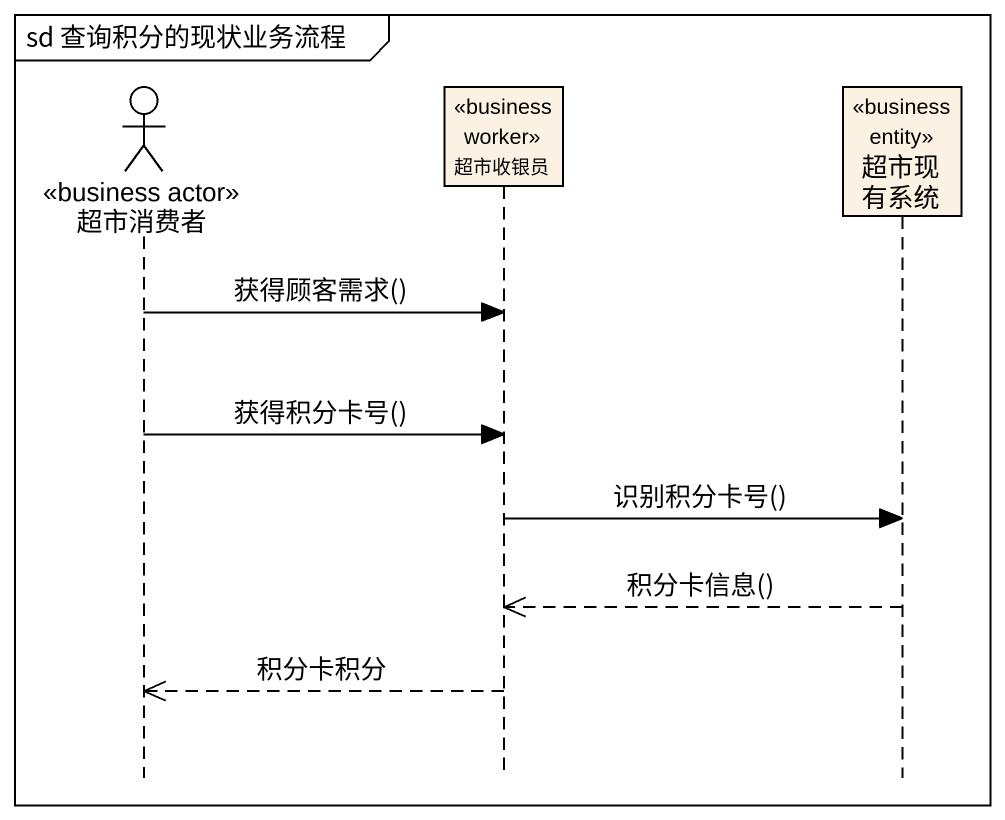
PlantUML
@startuml
mainframe sd 查询积分的现状业务流程
hide footbox
actor 超市消费者 <<business actor>>
participant 超市收银员 <<business worker>>
participant 超市现有系统 <<business entity>>

超市消费者 -> 超市收银员 : 获得顾客需求()
超市消费者 -> 超市收银员 : 获得积分卡号()
超市收银员 -> 超市现有系统 : 识别积分卡号()
超市现有系统 -->> 超市收银员 : 积分卡信息()
超市收银员 -->> 超市消费者 : 积分卡积分
@enduml
